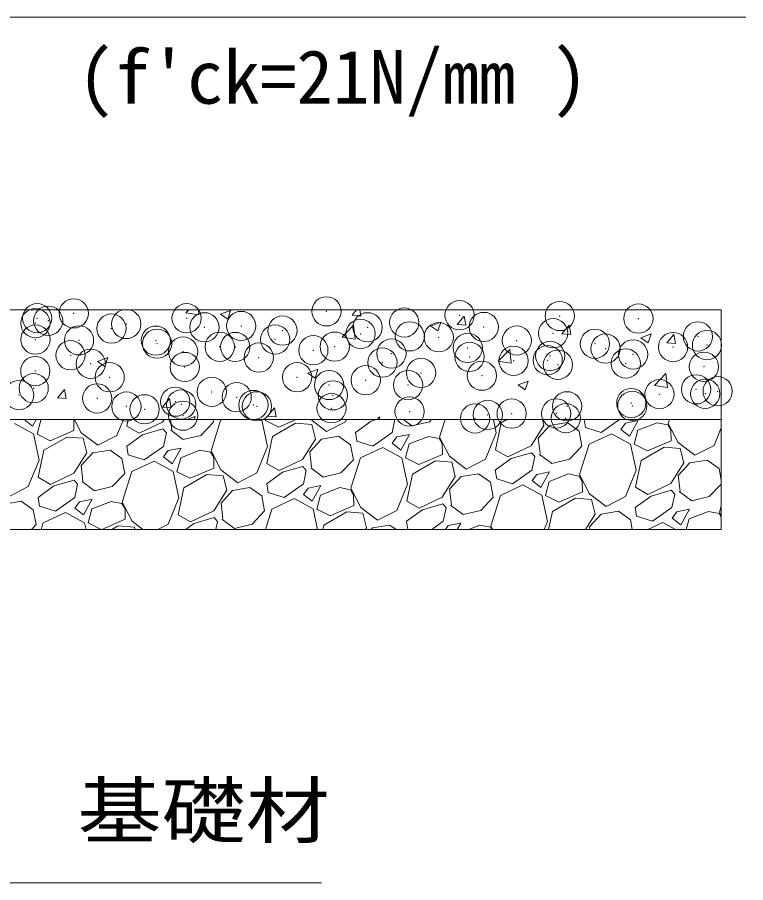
# Model space of a CAD drawing. Units: millimetres at full size; details may follow other scales. Extents: x 37600 to 71200, y -83280 to -59520.
# Drawn here: x 50143 to 51138, y -78078 to -76895 of the extents above; entities that cross this region are included whole.
import ezdxf
from ezdxf.enums import TextEntityAlignment as Align

# ---------------------------------------------------------------- set-up
doc = ezdxf.new("R2010")
doc.units = ezdxf.units.MM
doc.header["$LTSCALE"] = 80.0044
doc.header["$PDMODE"] = 32
doc.header["$PDSIZE"] = 40
for name, color, linetype, lineweight in [('0_2', 4, 'Continuous', 13), ('寸法', 6, 'Continuous', 13), ('ﾊｯﾁﾝｸﾞ', 4, 'Continuous', 9)]:
    doc.layers.add(name, color=color, linetype=linetype, lineweight=lineweight)
doc.styles.add('ＭＳ ゴシック', font='')
doc.styles.get('ＭＳ ゴシック').set_extended_font_data('MS Gothic')

msp = doc.modelspace()

# ---------------------------------------------------------------- linework, layer by layer
at = {"layer": '0_2', "color": 7}
for points in [[(47205, -77295), (47205, -77445), (47455, -77445), (47455, -78028), (48955, -78028), (48955, -77445), (51105, -77445), (51105, -77295), (48805, -77295), (48805, -77878), (47605, -77878), (47605, -77295)], [(48955, -77445), (51105, -77445), (51105, -77595), (48955, -77595)]]:
    msp.add_lwpolyline(points, close=True, dxfattribs=at)
at = {"layer": '寸法'}
for points in [[(49905, -77295), (49940.78, -77223.45), (50105, -76895), (51138.33, -76895)], [(49905, -77595), (49935.61, -77668.91), (50105, -78078), (50558.33, -78078)]]:
    msp.add_lwpolyline(points, dxfattribs=at)
at = {"layer": 'ﾊｯﾁﾝｸﾞ'}
for p, q in [((50373.26, -77298.97), (50377.06, -77295)), ((50391.02, -77301.75), (50390.24, -77295)), ((50420.32, -77301.04), (50434.33, -77295.66)), ((50430.27, -77307.75), (50434.33, -77295.66)), ((50600.3, -77302.4), (50606.51, -77295)), ((50612.25, -77303.45), (50610.7, -77295)), ((50373.24, -77298.99), (50391.02, -77301.75)), ((50420.32, -77301.04), (50430.27, -77307.75)), ((50600.3, -77302.4), (50612.25, -77303.44)), ((50743.75, -77314.95), (50753.39, -77303.46)), ((50755.71, -77316), (50753.39, -77303.46)), ((50586.71, -77332.07), (50602.28, -77315.83)), ((50604.47, -77334.85), (50602.26, -77315.86)), ((50707.75, -77317.06), (50721.75, -77311.68)), ((50707.75, -77317.06), (50717.7, -77323.77)), ((50717.7, -77323.77), (50721.75, -77311.68)), ((50743.75, -77314.95), (50755.71, -77316)), ((50887.2, -77327.5), (50896.85, -77316.01)), ((50899.16, -77328.55), (50896.85, -77316.01)), ((50586.68, -77332.09), (50604.47, -77334.85)), ((50887.2, -77327.5), (50899.16, -77328.55)), ((50995.18, -77333.07), (51009.18, -77327.7)), ((51005.12, -77339.78), (51009.18, -77327.7)), ((51030.66, -77340.05), (51040.3, -77328.56)), ((51042.61, -77341.1), (51040.3, -77328.56)), ((50995.18, -77333.07), (51005.12, -77339.78)), ((51030.66, -77340.05), (51042.61, -77341.1)), ((50800.15, -77365.17), (50815.73, -77348.94)), ((50817.92, -77367.95), (50815.71, -77348.96)), ((50252.28, -77365.55), (50266.28, -77360.17)), ((50252.28, -77365.55), (50262.23, -77372.26)), ((50262.23, -77372.26), (50266.28, -77360.17)), ((50800.13, -77365.2), (50817.92, -77367.95)), ((50539.7, -77381.56), (50553.71, -77376.19)), ((50549.65, -77388.27), (50553.71, -77376.19)), ((50539.7, -77381.56), (50549.65, -77388.27)), ((51013.6, -77398.28), (51029.18, -77382.04)), ((51031.37, -77401.06), (51029.16, -77382.06)), ((50827.13, -77397.58), (50841.13, -77392.2)), ((50827.13, -77397.58), (50837.08, -77404.29)), ((50837.08, -77404.29), (50841.13, -77392.2)), ((51013.58, -77398.3), (51031.37, -77401.06)), ((50197.69, -77415.19), (50207.34, -77403.7)), ((50197.69, -77415.19), (50209.65, -77416.23)), ((50209.65, -77416.23), (50207.34, -77403.7)), ((50341.15, -77427.74), (50350.79, -77416.25)), ((50353.1, -77428.78), (50350.79, -77416.25)), ((50341.15, -77427.74), (50353.1, -77428.78)), ((50484.6, -77440.29), (50494.24, -77428.8)), ((50496.55, -77441.33), (50494.24, -77428.8)), ((50164.61, -77464.6), (50138.67, -77450.48)), ((50151.89, -77445), (50163.34, -77454.02)), ((50163.34, -77454.02), (50168.35, -77445)), ((50174.77, -77445.8), (50169.64, -77464.93)), ((50176.81, -77445), (50174.77, -77445.8)), ((50219.92, -77445.6), (50219.57, -77445)), ((50220.15, -77460.02), (50219.92, -77445.6)), ((50220.65, -77445), (50229.72, -77462.58)), ((50278.88, -77466.53), (50287.71, -77445)), ((50292.54, -77453.79), (50294.4, -77445)), ((50341.14, -77448.36), (50309.43, -77463.44)), ((50343.27, -77445), (50341.14, -77448.36)), ((50353.69, -77458.9), (50352.03, -77445)), ((50374.44, -77445), (50385.66, -77440.69)), ((50384.22, -77445), (50385.66, -77440.69)), ((50393.66, -77466.54), (50410.77, -77448.57)), ((50420.66, -77446.1), (50407.47, -77487.66)), ((50410.77, -77448.57), (50410.12, -77445)), ((50422.99, -77445), (50420.66, -77446.1)), ((50477.09, -77445.85), (50475.54, -77445)), ((50484.89, -77481.76), (50477.09, -77445.85)), ((50482.45, -77445), (50482.13, -77446.17)), ((50482.13, -77446.17), (50500.23, -77455.12)), ((50484.6, -77440.29), (50496.55, -77441.33)), ((50491.61, -77468.18), (50523.13, -77449.98)), ((50500.23, -77455.12), (50523.89, -77445)), ((50523.13, -77449.98), (50545.19, -77451.8)), ((50543.76, -77445), (50565.2, -77461.26)), ((50565.2, -77461.26), (50591.36, -77447.77)), ((50591.36, -77447.77), (50592.5, -77445)), ((50626.44, -77446.92), (50604.8, -77462.64)), ((50633.15, -77445), (50626.44, -77446.92)), ((50634.63, -77445), (50637.69, -77441.35)), ((50638.37, -77445), (50637.69, -77441.35)), ((50658.76, -77445), (50654.99, -77462.77)), ((50670.52, -77445), (50682.04, -77453.62)), ((50682.04, -77453.62), (50706.15, -77447.78)), ((50706.15, -77447.78), (50708.79, -77445)), ((50727.54, -77445), (50719.96, -77468.9)), ((50797.38, -77463), (50793.47, -77445)), ((50796.27, -77486.28), (50804.09, -77449.43)), ((50804.09, -77449.43), (50811.76, -77445)), ((50860.67, -77445), (50862.63, -77452.81)), ((50870.79, -77452.95), (50894.39, -77449.03)), ((50894.39, -77449.03), (50910.76, -77460.59)), ((50919.25, -77455.69), (50917.47, -77445)), ((50966.06, -77445), (50940.99, -77462.54)), ((50974.1, -77449.89), (50967.71, -77458.42)), ((50991.45, -77446.34), (50974.1, -77449.89)), ((50979.56, -77467.75), (50991.45, -77446.34)), ((51017.33, -77449.17), (50990.99, -77459.53)), ((51031.93, -77452.06), (51017.33, -77449.17)), ((51034.08, -77445), (51032.45, -77450.15)), ((51032.45, -77450.15), (51045.93, -77476.31)), ((50187.74, -77473.88), (50220.15, -77460.02)), ((50229.72, -77462.58), (50252.72, -77480.01)), ((50309.43, -77463.44), (50292.54, -77453.79)), ((50341.7, -77457.74), (50313.95, -77465.68)), ((50346.41, -77463.1), (50341.7, -77457.74)), ((50352.47, -77459.6), (50369.55, -77472.37)), ((50545.19, -77451.8), (50550.14, -77471.57)), ((50606.76, -77474.44), (50604.8, -77462.64)), ((50654.99, -77462.77), (50628.5, -77481.29)), ((50862.63, -77452.81), (50844.87, -77480.85)), ((50854.89, -77470.21), (50870.79, -77452.95)), ((50914.5, -77481.06), (50910.76, -77460.59)), ((50940.99, -77462.54), (50919.25, -77455.69)), ((50967.71, -77458.42), (50979.56, -77467.75)), ((50990.99, -77459.53), (50985.86, -77478.66)), ((51036.13, -77459.33), (51031.93, -77452.06)), ((51036.37, -77473.75), (51036.13, -77459.33)), ((51095.09, -77480.26), (51105, -77456.11)), ((50172.41, -77500.51), (50164.61, -77464.6)), ((50169.64, -77464.93), (50187.74, -77473.88)), ((50179.12, -77486.94), (50210.64, -77468.74)), ((50210.64, -77468.74), (50232.7, -77470.55)), ((50232.7, -77470.55), (50237.65, -77490.33)), ((50252.72, -77480.01), (50278.88, -77466.53)), ((50313.95, -77465.68), (50292.31, -77481.4)), ((50346.41, -77463.1), (50342.5, -77481.52)), ((50369.55, -77472.37), (50393.66, -77466.54)), ((50483.78, -77505.03), (50491.61, -77468.18)), ((50550.14, -77471.57), (50532.38, -77499.61)), ((50542.4, -77488.97), (50558.3, -77471.71)), ((50558.3, -77471.71), (50581.9, -77467.78)), ((50581.9, -77467.78), (50598.28, -77479.34)), ((50628.5, -77481.29), (50606.76, -77474.44)), ((50661.61, -77468.64), (50655.22, -77477.18)), ((50678.96, -77465.09), (50661.61, -77468.64)), ((50667.07, -77486.5), (50678.96, -77465.09)), ((50704.85, -77467.93), (50678.5, -77478.29)), ((50719.45, -77470.82), (50704.85, -77467.93)), ((50723.65, -77478.09), (50719.45, -77470.82)), ((50719.96, -77468.9), (50733.45, -77495.06)), ((50782.61, -77499.01), (50797.38, -77463)), ((50857.42, -77491.39), (50854.89, -77470.21)), ((50954.89, -77464.21), (50924.39, -77478.59)), ((50980.82, -77478.33), (50954.89, -77464.21)), ((51003.96, -77487.61), (51036.37, -77473.75)), ((50294.28, -77493.2), (50292.31, -77481.4)), ((50342.5, -77481.52), (50316.01, -77500.05)), ((50366.47, -77483.85), (50349.12, -77487.4)), ((50354.59, -77505.26), (50366.47, -77483.85)), ((50470.12, -77517.77), (50484.89, -77481.76)), ((50602.02, -77499.82), (50598.28, -77479.34)), ((50642.4, -77482.97), (50611.9, -77497.34)), ((50668.34, -77497.09), (50642.4, -77482.97)), ((50655.22, -77477.18), (50667.07, -77486.5)), ((50678.5, -77478.29), (50673.37, -77497.42)), ((50723.89, -77492.5), (50723.65, -77478.09)), ((50813.16, -77495.93), (50796.27, -77486.28)), ((50844.87, -77480.85), (50813.16, -77495.93)), ((50897.39, -77499.02), (50914.5, -77481.06)), ((50924.39, -77478.59), (50911.2, -77520.15)), ((50988.62, -77514.25), (50980.82, -77478.33)), ((50985.86, -77478.66), (51003.96, -77487.61)), ((50995.34, -77500.67), (51026.86, -77482.47)), ((51026.86, -77482.47), (51048.92, -77484.28)), ((51045.93, -77476.31), (51068.93, -77493.74)), ((51048.92, -77484.28), (51053.87, -77504.06)), ((51068.93, -77493.74), (51095.09, -77480.26)), ((50171.3, -77523.79), (50179.12, -77486.94)), ((50237.65, -77490.33), (50219.89, -77518.36)), ((50229.92, -77507.73), (50245.82, -77490.46)), ((50245.82, -77490.46), (50269.42, -77486.54)), ((50269.42, -77486.54), (50285.79, -77498.1)), ((50289.53, -77518.57), (50285.79, -77498.1)), ((50316.01, -77500.05), (50294.28, -77493.2)), ((50349.12, -77487.4), (50342.74, -77495.94)), ((50342.74, -77495.94), (50354.59, -77505.26)), ((50366.01, -77497.05), (50360.89, -77516.17)), ((50392.36, -77486.69), (50366.01, -77497.05)), ((50406.96, -77489.57), (50392.36, -77486.69)), ((50411.16, -77496.85), (50406.96, -77489.57)), ((50407.47, -77487.66), (50420.96, -77513.82)), ((50411.4, -77511.26), (50411.16, -77496.85)), ((50544.93, -77510.14), (50542.4, -77488.97)), ((50611.9, -77497.34), (50598.72, -77538.9)), ((50676.14, -77533), (50668.34, -77497.09)), ((50673.37, -77497.42), (50691.47, -77506.36)), ((50691.47, -77506.37), (50723.89, -77492.5)), ((50733.45, -77495.06), (50756.45, -77512.5)), ((50817.68, -77498.16), (50796.05, -77513.89)), ((50845.43, -77490.22), (50817.68, -77498.16)), ((50850.14, -77495.59), (50845.43, -77490.22)), ((50850.14, -77495.59), (50846.23, -77514.01)), ((50856.2, -77492.09), (50873.28, -77504.86)), ((50157.63, -77536.53), (50172.41, -77500.51)), ((50232.44, -77528.9), (50229.92, -77507.73)), ((50329.91, -77501.72), (50299.41, -77516.1)), ((50355.85, -77515.85), (50329.91, -77501.72)), ((50500.67, -77514.68), (50483.78, -77505.03)), ((50532.38, -77499.61), (50500.67, -77514.68)), ((50532.94, -77508.98), (50505.19, -77516.92)), ((50537.66, -77514.34), (50532.94, -77508.98)), ((50584.9, -77517.78), (50602.02, -77499.82)), ((50682.85, -77519.43), (50714.37, -77501.23)), ((50714.37, -77501.23), (50736.43, -77503.04)), ((50736.43, -77503.04), (50741.39, -77522.81)), ((50756.45, -77512.5), (50782.61, -77499.01)), ((50873.28, -77504.86), (50897.39, -77499.02)), ((50987.51, -77537.52), (50995.34, -77500.67)), ((51053.87, -77504.06), (51036.11, -77532.09)), ((51046.14, -77521.46), (51062.03, -77504.19)), ((51062.03, -77504.19), (51085.63, -77500.27)), ((51085.63, -77500.27), (51102.01, -77511.83)), ((50219.89, -77518.36), (50188.18, -77533.44)), ((50272.42, -77536.54), (50289.53, -77518.57)), ((50299.41, -77516.1), (50286.23, -77557.66)), ((50363.65, -77551.76), (50355.85, -77515.85)), ((50360.89, -77516.17), (50378.99, -77525.12)), ((50370.36, -77538.18), (50401.89, -77519.98)), ((50378.99, -77525.12), (50411.4, -77511.26)), ((50401.89, -77519.98), (50423.95, -77521.8)), ((50420.96, -77513.82), (50443.96, -77531.26)), ((50423.95, -77521.8), (50428.9, -77541.57)), ((50443.96, -77531.26), (50470.12, -77517.77)), ((50505.19, -77516.92), (50483.56, -77532.64)), ((50537.66, -77514.34), (50533.74, -77532.77)), ((50543.72, -77510.84), (50560.79, -77523.62)), ((50560.79, -77523.62), (50584.9, -77517.78)), ((50675.03, -77556.28), (50682.85, -77519.43)), ((50749.55, -77522.95), (50773.15, -77519.03)), ((50773.15, -77519.03), (50789.52, -77530.59)), ((50798.01, -77525.69), (50796.05, -77513.89)), ((50846.23, -77514.01), (50819.74, -77532.54)), ((50852.86, -77519.89), (50846.47, -77528.42)), ((50870.2, -77516.34), (50852.86, -77519.89)), ((50858.32, -77537.75), (50870.2, -77516.34)), ((50896.09, -77519.17), (50869.74, -77529.53)), ((50910.69, -77522.06), (50896.09, -77519.17)), ((50911.2, -77520.15), (50924.69, -77546.31)), ((50973.85, -77550.26), (50988.62, -77514.25)), ((51048.66, -77542.63), (51046.14, -77521.46)), ((51105, -77528.22), (51102.01, -77511.83)), ((50188.18, -77533.44), (50171.3, -77523.79)), ((50220.46, -77527.74), (50192.71, -77535.68)), ((50225.17, -77533.1), (50220.46, -77527.74)), ((50225.17, -77533.1), (50221.26, -77551.52)), ((50231.23, -77529.6), (50248.31, -77542.37)), ((50485.52, -77544.44), (50483.56, -77532.64)), ((50533.74, -77532.77), (50507.26, -77551.29)), ((50661.36, -77569.01), (50676.14, -77533)), ((50741.38, -77522.81), (50723.62, -77550.85)), ((50733.65, -77540.21), (50749.55, -77522.95)), ((50793.26, -77551.06), (50789.52, -77530.59)), ((50819.74, -77532.54), (50798.01, -77525.69)), ((50846.47, -77528.42), (50858.32, -77537.75)), ((50869.74, -77529.53), (50864.62, -77548.66)), ((50914.89, -77529.33), (50910.69, -77522.06)), ((50915.13, -77543.75), (50914.89, -77529.33)), ((51036.11, -77532.09), (51004.4, -77547.17)), ((51088.63, -77550.27), (51105, -77533.09)), ((50131.47, -77550.01), (50157.63, -77536.53)), ((50192.71, -77535.68), (50171.07, -77551.4)), ((50248.31, -77542.37), (50272.42, -77536.54)), ((50362.54, -77575.03), (50370.36, -77538.18)), ((50428.9, -77541.57), (50411.14, -77569.61)), ((50421.16, -77558.97), (50437.06, -77541.71)), ((50437.06, -77541.71), (50460.66, -77537.78)), ((50460.66, -77537.78), (50477.03, -77549.34)), ((50507.26, -77551.29), (50485.52, -77544.44)), ((50540.37, -77538.64), (50533.98, -77547.18)), ((50557.72, -77535.09), (50540.37, -77538.64)), ((50545.83, -77556.5), (50557.72, -77535.09)), ((50583.6, -77537.93), (50557.26, -77548.29)), ((50598.2, -77540.82), (50583.6, -77537.93)), ((50602.4, -77548.09), (50598.2, -77540.82)), ((50598.72, -77538.9), (50612.2, -77565.06)), ((50736.17, -77561.39), (50733.65, -77540.21)), ((50833.64, -77534.21), (50803.15, -77548.59)), ((50859.58, -77548.33), (50833.64, -77534.21)), ((50882.72, -77557.61), (50915.13, -77543.75)), ((51004.4, -77547.17), (50987.51, -77537.52)), ((51036.67, -77541.47), (51008.93, -77549.41)), ((51041.39, -77546.83), (51036.67, -77541.47)), ((51047.45, -77543.33), (51064.52, -77556.1)), ((50124.57, -77560.46), (50148.17, -77556.54)), ((50148.17, -77556.54), (50164.55, -77568.1)), ((50173.03, -77563.2), (50171.07, -77551.4)), ((50221.26, -77551.52), (50194.77, -77570.05)), ((50227.88, -77557.4), (50221.49, -77565.94)), ((50245.23, -77553.85), (50227.88, -77557.4)), ((50233.34, -77575.26), (50245.23, -77553.85)), ((50271.12, -77556.69), (50244.77, -77567.05)), ((50285.72, -77559.57), (50271.12, -77556.69)), ((50348.88, -77587.77), (50363.65, -77551.76)), ((50480.77, -77569.82), (50477.03, -77549.34)), ((50521.16, -77552.97), (50490.66, -77567.34)), ((50547.09, -77567.09), (50521.16, -77552.97)), ((50533.98, -77547.18), (50545.83, -77556.5)), ((50557.26, -77548.29), (50552.13, -77567.42)), ((50602.64, -77562.5), (50602.4, -77548.09)), ((50691.91, -77565.93), (50675.03, -77556.28)), ((50723.62, -77550.85), (50691.91, -77565.93)), ((50776.15, -77569.02), (50793.26, -77551.06)), ((50803.15, -77548.59), (50789.96, -77590.15)), ((50867.38, -77584.25), (50859.58, -77548.33)), ((50864.62, -77548.66), (50882.72, -77557.61)), ((50874.09, -77570.67), (50905.62, -77552.47)), ((50905.62, -77552.47), (50927.68, -77554.28)), ((50924.69, -77546.31), (50947.69, -77563.74)), ((50927.68, -77554.28), (50932.63, -77574.06)), ((50947.69, -77563.74), (50973.85, -77550.26)), ((51008.92, -77549.41), (50987.29, -77565.13)), ((51041.39, -77546.83), (51037.47, -77565.25)), ((51064.52, -77556.1), (51088.63, -77550.27)), ((50168.28, -77588.57), (50164.55, -77568.1)), ((50194.77, -77570.05), (50173.03, -77563.2)), ((50221.49, -77565.94), (50233.34, -77575.26)), ((50244.77, -77567.05), (50239.64, -77586.17)), ((50289.92, -77566.85), (50285.72, -77559.57)), ((50286.23, -77557.66), (50299.72, -77583.82)), ((50290.15, -77581.26), (50289.92, -77566.85)), ((50423.69, -77580.14), (50421.16, -77558.97)), ((50490.66, -77567.34), (50481.88, -77595)), ((50553.16, -77595), (50547.09, -77567.09)), ((50552.13, -77567.42), (50570.23, -77576.36)), ((50570.23, -77576.37), (50602.64, -77562.5)), ((50612.2, -77565.06), (50635.2, -77582.5)), ((50635.2, -77582.5), (50661.36, -77569.01)), ((50696.44, -77568.16), (50674.8, -77583.89)), ((50724.19, -77560.22), (50696.44, -77568.16)), ((50728.9, -77565.59), (50724.19, -77560.22)), ((50728.9, -77565.59), (50724.99, -77584.01)), ((50734.96, -77562.09), (50752.04, -77574.86)), ((50752.04, -77574.86), (50776.15, -77569.02)), ((50989.25, -77576.93), (50987.29, -77565.13)), ((51037.47, -77565.25), (51010.99, -77583.78)), ((51061.45, -77567.58), (51044.1, -77571.13)), ((51049.56, -77588.99), (51061.45, -77567.58)), ((51105, -77563.34), (51102.45, -77571.39)), ((50208.67, -77571.72), (50178.17, -77586.1)), ((50234.61, -77585.85), (50208.67, -77571.72)), ((50379.43, -77584.68), (50362.54, -77575.03)), ((50411.14, -77569.61), (50379.43, -77584.68)), ((50411.7, -77578.98), (50383.95, -77586.92)), ((50416.41, -77584.34), (50411.7, -77578.98)), ((50422.47, -77580.84), (50439.55, -77593.62)), ((50463.66, -77587.78), (50480.77, -77569.82)), ((50561.61, -77589.43), (50593.13, -77571.23)), ((50593.13, -77571.23), (50615.19, -77573.04)), ((50615.19, -77573.04), (50620.14, -77592.81)), ((50868.93, -77595), (50874.09, -77570.67)), ((50932.63, -77574.06), (50919.36, -77595)), ((50924.89, -77591.46), (50940.79, -77574.19)), ((50940.79, -77574.19), (50964.39, -77570.27)), ((50964.39, -77570.27), (50980.76, -77581.83)), ((51010.99, -77583.78), (50989.25, -77576.93)), ((51044.1, -77571.13), (51037.71, -77579.67)), ((51037.71, -77579.67), (51049.56, -77588.99)), ((51060.99, -77580.78), (51057.18, -77595)), ((51087.33, -77570.42), (51060.99, -77580.78)), ((51101.93, -77573.3), (51087.33, -77570.42)), ((51105, -77578.61), (51101.93, -77573.3)), ((51102.45, -77571.39), (51105, -77576.34)), ((50162.16, -77595), (50168.28, -77588.57)), ((50178.17, -77586.1), (50175.35, -77595)), ((50236.59, -77595), (50234.61, -77585.85)), ((50239.64, -77586.17), (50257.5, -77595)), ((50258.03, -77595), (50290.15, -77581.26)), ((50271.95, -77595), (50280.64, -77589.98)), ((50280.64, -77589.98), (50302.7, -77591.8)), ((50299.72, -77583.82), (50314.46, -77595)), ((50302.7, -77591.8), (50303.51, -77595)), ((50334.85, -77595), (50348.88, -77587.77)), ((50383.95, -77586.92), (50372.83, -77595)), ((50416.41, -77584.34), (50414.15, -77595)), ((50439.55, -77593.62), (50463.66, -77587.78)), ((50560.42, -77595), (50561.61, -77589.43)), ((50620.14, -77592.81), (50618.76, -77595)), ((50626.42, -77595), (50628.3, -77592.95)), ((50628.3, -77592.95), (50651.9, -77589.03)), ((50651.9, -77589.03), (50660.36, -77595)), ((50676.65, -77595), (50674.8, -77583.89)), ((50724.99, -77584.01), (50709.28, -77595)), ((50731.61, -77589.89), (50727.79, -77595)), ((50748.96, -77586.34), (50731.61, -77589.89)), ((50744.15, -77595), (50748.96, -77586.34)), ((50774.85, -77589.17), (50760.03, -77595)), ((50789.45, -77592.06), (50774.85, -77589.17)), ((50791.15, -77595), (50789.45, -77592.06)), ((50789.96, -77590.15), (50792.46, -77595)), ((50862.97, -77595), (50867.38, -77584.25)), ((50925.31, -77595), (50924.89, -77591.46)), ((50983.17, -77595), (50980.76, -77581.83)), ((51024.89, -77585.45), (51004.63, -77595)), ((51042.42, -77595), (51024.89, -77585.45))]:
    msp.add_line(p, q, dxfattribs=at)
for p in [(50219.9, -77299.71), (50565.33, -77296.95), (50747.28, -77302.23), (50884.14, -77303.33), (50167.5, -77313.1), (50169.83, -77306.3), (50184.89, -77309.77), (50291.66, -77314.28), (50374.09, -77306.44), (50448.7, -77316.98), (50671.54, -77312.21), (50991.63, -77306.88), (50271.4, -77320.52), (50398.42, -77318.79), (50505.19, -77323.3), (50611.95, -77327.81), (50621.47, -77318.8), (50780.27, -77318.33), (50874.99, -77326.9), (50167.53, -77335.51), (50227.06, -77336.63), (50332.06, -77337), (50495.16, -77335.43), (50679.24, -77331.13), (50718.72, -77332.32), (50825.48, -77336.83), (51073.1, -77331.29), (50333.83, -77341.14), (50369.34, -77351.99), (50419.41, -77345.4), (50440.59, -77345.65), (50547.36, -77350.16), (50576.56, -77345.22), (50758.35, -77346.92), (50932.25, -77341.34), (50946.79, -77347.92), (51039.01, -77345.85), (51085.42, -77343.03), (50215.42, -77357.02), (50472.68, -77360.21), (50654.12, -77354.67), (50760.89, -77359.19), (50820.98, -77364.49), (50867.65, -77363.7), (50871.05, -77357.89), (50984.4, -77355.83), (50243.03, -77368.62), (50371.66, -77373.01), (50641.72, -77366.95), (50881.71, -77369.91), (50974.42, -77368.21), (51081.18, -77372.72), (50167.29, -77378.59), (50268.97, -77387.1), (50525.08, -77386.97), (50694.67, -77381.12), (50777.83, -77384.91), (50568.85, -77397.68), (50618.92, -77391.09), (50676.81, -77397.71), (50145.1, -77411.43), (50165.09, -77402.09), (50408.44, -77406.99), (50574.12, -77411.79), (51020.49, -77410.18), (51070.56, -77403.58), (51082.99, -77409.61), (51100.01, -77406.19), (50251.87, -77415.94), (50358.63, -77420.45), (50442.54, -77414.31), (50981.97, -77422.41), (50291.81, -77427.01), (50316.73, -77430.87), (50366.8, -77424.28), (50465.4, -77424.96), (50470.25, -77426.79), (50572.16, -77429.47), (50678.93, -77433.98), (50894.18, -77426.8), (50983.37, -77426.21), (50369.23, -77439.59), (50768.37, -77443.37), (50785.69, -77438.49), (50818.43, -77436.78), (50879.28, -77436.49), (50892.46, -77443)]:
    msp.add_point(p, dxfattribs=at)

# ---------------------------------------------------------------- texts
at = {"layer": '寸法', "color": 3, "style": 'ＭＳ ゴシック'}
msp.add_text("(f'ck=21N/mm )", height=73.31, dxfattribs=at).set_placement((50225, -77035), align=Align.BOTTOM_LEFT)
at = {"layer": '寸法', "style": 'ＭＳ ゴシック', "width": 1.15}
msp.add_text('基礎材', height=73.31, dxfattribs=at).set_placement((50225, -78038), align=Align.BOTTOM_LEFT)

doc.saveas('drawing.dxf')
